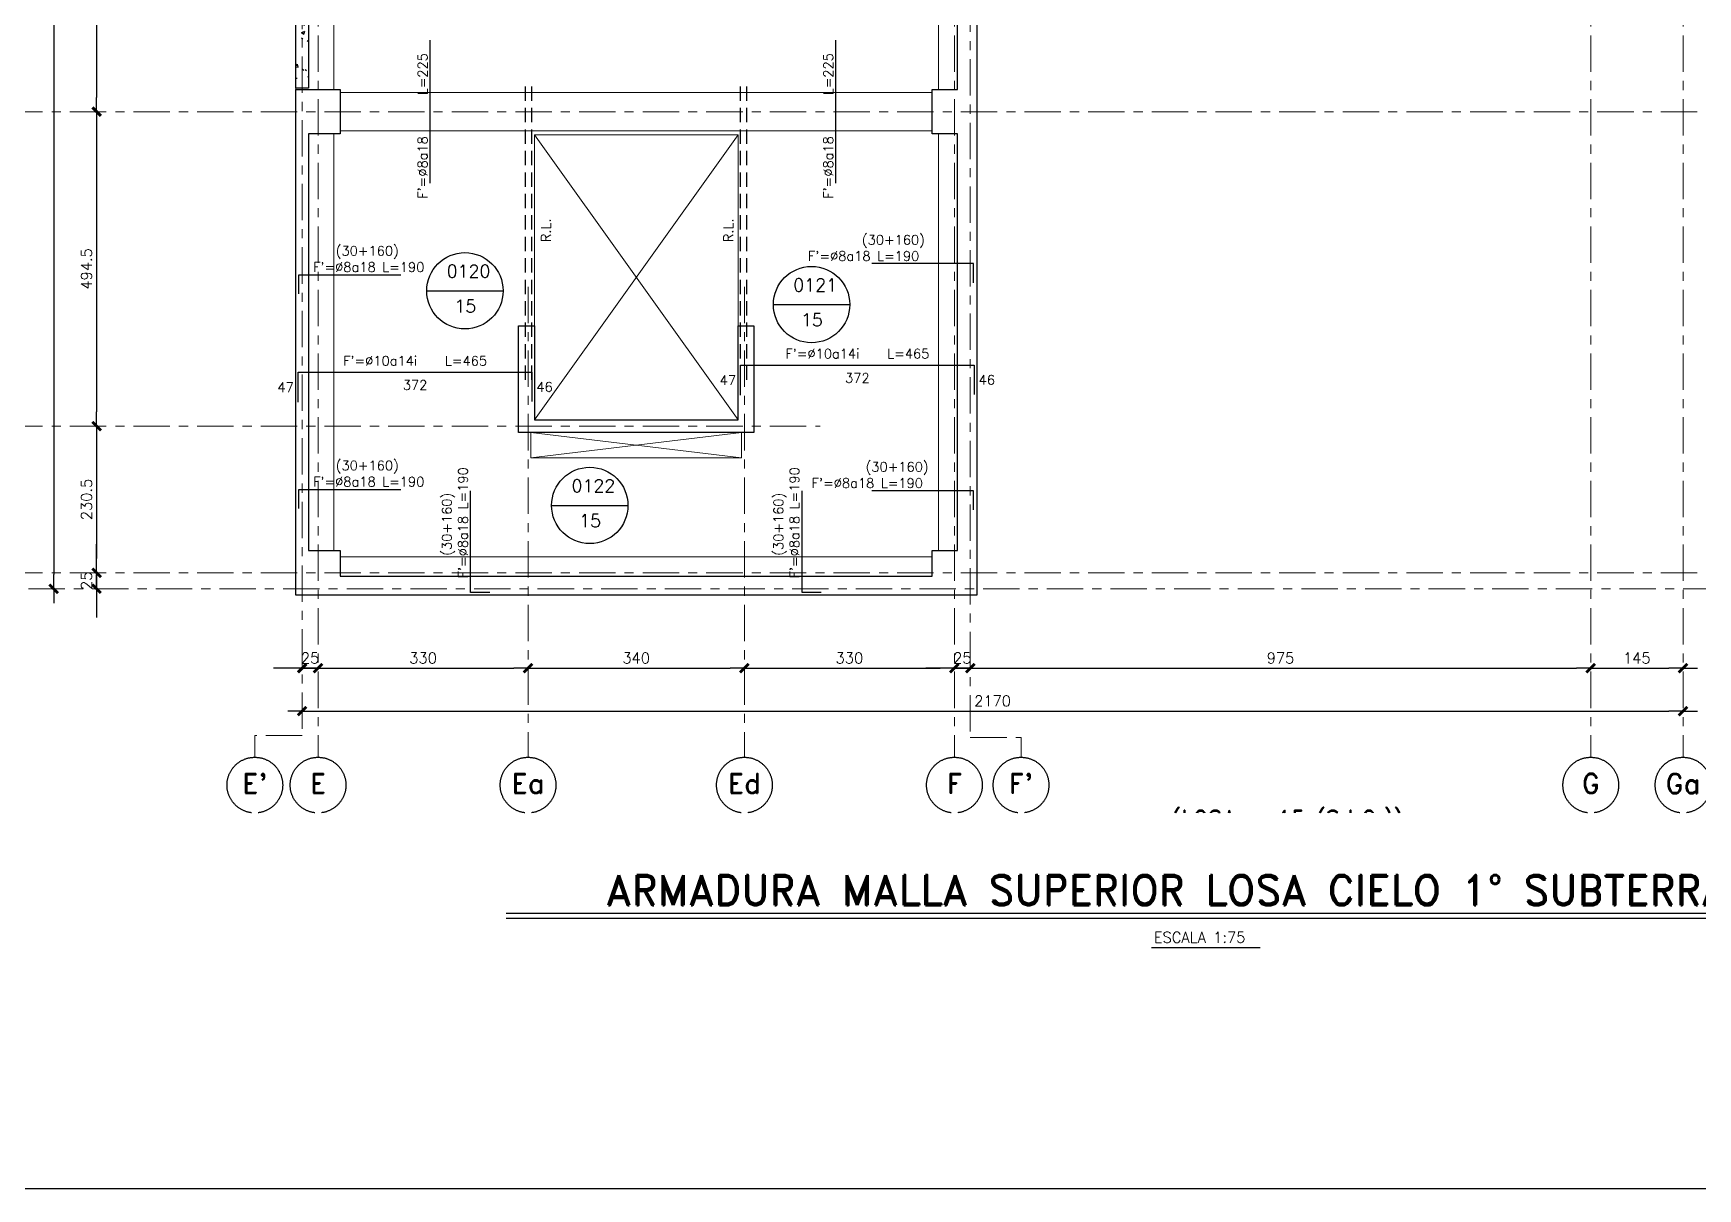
# Model space of a CAD drawing. Extents: x -4 to 6083, y -4 to 8618.
# Drawn here: x 1438 to 4053, y 0 to 1817 of the extents above; entities that cross this region are included whole.
import ezdxf
from ezdxf.enums import TextEntityAlignment as Align
from ezdxf.xclip import XClip

# ---------------------------------------------------------------- set-up
doc = ezdxf.new("R2010")
doc.units = 0
doc.header["$LTSCALE"] = 45
doc.header["$MEASUREMENT"] = 0
doc.header["$XCLIPFRAME"] = 0
for name, pattern in [('2017_67-101$0$Grid Line', [2.2225, 1.27, -0.3175, 0.3175, -0.3175]), ('2017_67-101$0$HIDDEN', [9.525, 6.35, -3.175]), ('DASHED', [0.75, 0.5, -0.25])]:
    doc.linetypes.add(name, pattern=pattern)
doc.layers.get('0').update_dxf_attribs({"linetype": 'CONTINUOUS'})
for name, color, linetype in [('2017_67-101$0$RLA-COTAS', 2, 'CONTINUOUS'), ('2017_67-101$0$RLA-HATCH2', 1, '2017_67-101$0$HIDDEN'), ('2017_67-101$0$RLA-MURO DILATADO', 3, 'CONTINUOUS'), ('fe', 7, 'CONTINUOUS'), ('RLA-FE', 7, 'CONTINUOUS'), ('RLA-FORMATO', 7, 'CONTINUOUS'), ('RLA-LOSAS', 3, 'CONTINUOUS'), ('RLA-TEXTOS-SM', 3, 'CONTINUOUS'), ('RLA-TEXTOS2', 6, 'CONTINUOUS'), ('TEXTOS-SM', 3, 'CONTINUOUS'), ('TEXTOS50A', 3, 'CONTINUOUS')]:
    doc.layers.add(name, color=color, linetype=linetype)
for name, color, linetype, lineweight in [('2017_67-101$0$RLE-EJE', 3, 'CONTINUOUS', 25), ('2017_67-101$0$RLE-EJES', 1, '2017_67-101$0$Grid Line', 9), ('2017_67-101$0$RLE-LOSA', 3, 'CONTINUOUS', 15), ('2017_67-101$0$RLE-MURO', 3, 'CONTINUOUS', 25), ('2017_67-101$0$RLE-VANOS', 1, 'CONTINUOUS', 15), ('2017_67-101$0$RLE-VIGA', 3, 'CONTINUOUS', 15)]:
    doc.layers.add(name, color=color, linetype=linetype, lineweight=lineweight)
doc.styles.add('2017_67-101$0$ROMAND', font='romand', dxfattribs={"height": 31.5})
doc.styles.add('2017_67-101$0$ROMANS', font='ROMANS.shx', dxfattribs={"height": 16.875})
doc.styles.add('ROMAND', font='romand', dxfattribs={"height": 31.5})
doc.styles.add('ROMANS', font='ROMANS.shx', dxfattribs={"height": 16.875})
doc.styles.add('ROMANS0', font='romans.shx')
doc.styles.add('SIETE50', font='ROMAND.SHX', dxfattribs={"height": 31.5})
doc.dimstyles.new('2017_67-101$0$ING-75', dxfattribs={"dimscale": 75, "dimtxt": 0.27, "dimasz": 0.3, "dimexe": 0, "dimexo": 0, "dimgap": 0.1, "dimtad": 1, "dimdec": 1, "dimzin": 12, "dimdsep": 46, "dimtxsty": '2017_67-101$0$ROMANS', "dimblk": '2017_67-101$0$TICK1', "dimblk1": '2017_67-101$0$TICK1', "dimblk2": '2017_67-101$0$TICK1', "dimcen": 0.09, "dimclrd": 2, "dimclre": 1, "dimclrt": 3, "dimadec": 0, "dimazin": 0, "dimtfac": 1, "dimtdec": 0, "dimtix": 1, "dimtmove": 2, "dimatfit": 3, "dimldrblk": '2017_67-101$0$TICK1', "dimfxl": 0, "dimfxlon": 1, "dimtolj": 1, "dimtzin": 0, "dimarcsym": 0})

# ---------------------------------------------------------------- blocks, each defined once
blk = doc.blocks.new('2017_67-101$0$TICK1')
at = {"color": 2}
for points in [[(0, 0), (-1, 0)], [(0, 0), (1, 0)]]:
    blk.add_lwpolyline(points, dxfattribs=at)
at = {"color": 2, "const_width": 0.2}
blk.add_lwpolyline([(-0.3, -0.3), (0.3, 0.3)], dxfattribs=at)
blk = doc.blocks.new('*D33')
at = {"layer": '2017_67-101$0$RLA-COTAS', "color": 2, "lineweight": -2, "transparency": 16777216}
blk.add_line((1058.8, 5332.7), (3183.8, 5332.7), dxfattribs=at)
at = {"layer": '2017_67-101$0$RLA-COTAS', "color": 2, "lineweight": -2, "transparency": 16777216, "xscale": 22.5, "yscale": 22.5, "zscale": 22.5, "rotation": 180}
blk.add_blockref('2017_67-101$0$TICK1', (1036.3, 5332.7), dxfattribs=at)
at = {"layer": '2017_67-101$0$RLA-COTAS', "color": 2, "lineweight": -2, "transparency": 16777216, "xscale": 22.5, "yscale": 22.5, "zscale": 22.5}
blk.add_blockref('2017_67-101$0$TICK1', (3206.3, 5332.7), dxfattribs=at)
at = {"layer": '2017_67-101$0$RLA-COTAS', "color": 3, "transparency": 16777216, "insert": (2121.3, 5348.7), "char_height": 16.88, "attachment_point": 5, "style": '2017_67-101$0$ROMANS'}
blk.add_mtext('\\A1;2170', dxfattribs=at)
blk = doc.blocks.new('*D34')
at = {"layer": '2017_67-101$0$RLA-COTAS', "color": 2, "lineweight": -2, "transparency": 16777216}
for p, q in [((1013.8, 5400.2), (991.3, 5400.2)), ((1036.3, 5400.2), (1061.3, 5400.2)), ((1083.8, 5400.2), (1106.3, 5400.2))]:
    blk.add_line(p, q, dxfattribs=at)
at = {"layer": '2017_67-101$0$RLA-COTAS', "color": 2, "lineweight": -2, "transparency": 16777216, "xscale": 22.5, "yscale": 22.5, "zscale": 22.5}
blk.add_blockref('2017_67-101$0$TICK1', (1036.3, 5400.2), dxfattribs=at)
at = {"layer": '2017_67-101$0$RLA-COTAS', "color": 2, "lineweight": -2, "transparency": 16777216, "xscale": 22.5, "yscale": 22.5, "zscale": 22.5, "rotation": 180}
blk.add_blockref('2017_67-101$0$TICK1', (1061.3, 5400.2), dxfattribs=at)
at = {"layer": '2017_67-101$0$RLA-COTAS', "color": 3, "transparency": 16777216, "insert": (1048.8, 5416.2), "char_height": 16.88, "attachment_point": 5, "style": '2017_67-101$0$ROMANS'}
blk.add_mtext('\\A1;25', dxfattribs=at)
blk = doc.blocks.new('*D35')
at = {"layer": '2017_67-101$0$RLA-COTAS', "color": 2, "lineweight": -2, "transparency": 16777216}
blk.add_line((1083.8, 5400.2), (1368.8, 5400.2), dxfattribs=at)
at = {"layer": '2017_67-101$0$RLA-COTAS', "color": 2, "lineweight": -2, "transparency": 16777216, "xscale": 22.5, "yscale": 22.5, "zscale": 22.5, "rotation": 180}
blk.add_blockref('2017_67-101$0$TICK1', (1061.3, 5400.2), dxfattribs=at)
at = {"layer": '2017_67-101$0$RLA-COTAS', "color": 2, "lineweight": -2, "transparency": 16777216, "xscale": 22.5, "yscale": 22.5, "zscale": 22.5}
blk.add_blockref('2017_67-101$0$TICK1', (1391.3, 5400.2), dxfattribs=at)
at = {"layer": '2017_67-101$0$RLA-COTAS', "color": 3, "transparency": 16777216, "insert": (1226.3, 5416.2), "char_height": 16.88, "attachment_point": 5, "style": '2017_67-101$0$ROMANS'}
blk.add_mtext('\\A1;330', dxfattribs=at)
blk = doc.blocks.new('*D36')
at = {"layer": '2017_67-101$0$RLA-COTAS', "color": 2, "lineweight": -2, "transparency": 16777216}
blk.add_line((1413.8, 5400.2), (1708.8, 5400.2), dxfattribs=at)
at = {"layer": '2017_67-101$0$RLA-COTAS', "color": 2, "lineweight": -2, "transparency": 16777216, "xscale": 22.5, "yscale": 22.5, "zscale": 22.5, "rotation": 180}
blk.add_blockref('2017_67-101$0$TICK1', (1391.3, 5400.2), dxfattribs=at)
at = {"layer": '2017_67-101$0$RLA-COTAS', "color": 2, "lineweight": -2, "transparency": 16777216, "xscale": 22.5, "yscale": 22.5, "zscale": 22.5}
blk.add_blockref('2017_67-101$0$TICK1', (1731.3, 5400.2), dxfattribs=at)
at = {"layer": '2017_67-101$0$RLA-COTAS', "color": 3, "transparency": 16777216, "insert": (1561.3, 5416.2), "char_height": 16.88, "attachment_point": 5, "style": '2017_67-101$0$ROMANS'}
blk.add_mtext('\\A1;340', dxfattribs=at)
blk = doc.blocks.new('*D37')
at = {"layer": '2017_67-101$0$RLA-COTAS', "color": 2, "lineweight": -2, "transparency": 16777216}
blk.add_line((1753.8, 5400.2), (2038.8, 5400.2), dxfattribs=at)
at = {"layer": '2017_67-101$0$RLA-COTAS', "color": 2, "lineweight": -2, "transparency": 16777216, "xscale": 22.5, "yscale": 22.5, "zscale": 22.5, "rotation": 180}
blk.add_blockref('2017_67-101$0$TICK1', (1731.3, 5400.2), dxfattribs=at)
at = {"layer": '2017_67-101$0$RLA-COTAS', "color": 2, "lineweight": -2, "transparency": 16777216, "xscale": 22.5, "yscale": 22.5, "zscale": 22.5}
blk.add_blockref('2017_67-101$0$TICK1', (2061.3, 5400.2), dxfattribs=at)
at = {"layer": '2017_67-101$0$RLA-COTAS', "color": 3, "transparency": 16777216, "insert": (1896.3, 5416.2), "char_height": 16.88, "attachment_point": 5, "style": '2017_67-101$0$ROMANS'}
blk.add_mtext('\\A1;330', dxfattribs=at)
blk = doc.blocks.new('*D38')
at = {"layer": '2017_67-101$0$RLA-COTAS', "color": 2, "lineweight": -2, "transparency": 16777216}
for p, q in [((2038.8, 5400.2), (2016.3, 5400.2)), ((2061.3, 5400.2), (2086.3, 5400.2)), ((2108.8, 5400.2), (2131.3, 5400.2))]:
    blk.add_line(p, q, dxfattribs=at)
at = {"layer": '2017_67-101$0$RLA-COTAS', "color": 2, "lineweight": -2, "transparency": 16777216, "xscale": 22.5, "yscale": 22.5, "zscale": 22.5}
blk.add_blockref('2017_67-101$0$TICK1', (2061.3, 5400.2), dxfattribs=at)
at = {"layer": '2017_67-101$0$RLA-COTAS', "color": 2, "lineweight": -2, "transparency": 16777216, "xscale": 22.5, "yscale": 22.5, "zscale": 22.5, "rotation": 180}
blk.add_blockref('2017_67-101$0$TICK1', (2086.3, 5400.2), dxfattribs=at)
at = {"layer": '2017_67-101$0$RLA-COTAS', "color": 3, "transparency": 16777216, "insert": (2073.8, 5416.2), "char_height": 16.88, "attachment_point": 5, "style": '2017_67-101$0$ROMANS'}
blk.add_mtext('\\A1;25', dxfattribs=at)
blk = doc.blocks.new('*D39')
at = {"layer": '2017_67-101$0$RLA-COTAS', "color": 2, "lineweight": -2, "transparency": 16777216}
blk.add_line((2108.8, 5400.2), (3038.8, 5400.2), dxfattribs=at)
at = {"layer": '2017_67-101$0$RLA-COTAS', "color": 2, "lineweight": -2, "transparency": 16777216, "xscale": 22.5, "yscale": 22.5, "zscale": 22.5, "rotation": 180}
blk.add_blockref('2017_67-101$0$TICK1', (2086.3, 5400.2), dxfattribs=at)
at = {"layer": '2017_67-101$0$RLA-COTAS', "color": 2, "lineweight": -2, "transparency": 16777216, "xscale": 22.5, "yscale": 22.5, "zscale": 22.5}
blk.add_blockref('2017_67-101$0$TICK1', (3061.3, 5400.2), dxfattribs=at)
at = {"layer": '2017_67-101$0$RLA-COTAS', "color": 3, "transparency": 16777216, "insert": (2573.8, 5416.2), "char_height": 16.88, "attachment_point": 5, "style": '2017_67-101$0$ROMANS'}
blk.add_mtext('\\A1;975', dxfattribs=at)
blk = doc.blocks.new('*D40')
at = {"layer": '2017_67-101$0$RLA-COTAS', "color": 2, "lineweight": -2, "transparency": 16777216}
blk.add_line((3083.8, 5400.2), (3183.8, 5400.2), dxfattribs=at)
at = {"layer": '2017_67-101$0$RLA-COTAS', "color": 2, "lineweight": -2, "transparency": 16777216, "xscale": 22.5, "yscale": 22.5, "zscale": 22.5, "rotation": 180}
blk.add_blockref('2017_67-101$0$TICK1', (3061.3, 5400.2), dxfattribs=at)
at = {"layer": '2017_67-101$0$RLA-COTAS', "color": 2, "lineweight": -2, "transparency": 16777216, "xscale": 22.5, "yscale": 22.5, "zscale": 22.5}
blk.add_blockref('2017_67-101$0$TICK1', (3206.3, 5400.2), dxfattribs=at)
at = {"layer": '2017_67-101$0$RLA-COTAS', "color": 3, "transparency": 16777216, "insert": (3133.8, 5416.2), "char_height": 16.88, "attachment_point": 5, "style": '2017_67-101$0$ROMANS'}
blk.add_mtext('\\A1;145', dxfattribs=at)
blk = doc.blocks.new('*D41')
at = {"layer": '2017_67-101$0$RLA-COTAS', "color": 2, "lineweight": -2, "transparency": 16777216}
blk.add_line((645.9, 8214.6), (645.9, 5547.6), dxfattribs=at)
at = {"layer": '2017_67-101$0$RLA-COTAS', "color": 2, "lineweight": -2, "transparency": 16777216, "xscale": 22.5, "yscale": 22.5, "zscale": 22.5}
for p, rotation in [((645.9, 8237.1), 90), ((645.9, 5525.1), 270)]:
    blk.add_blockref('2017_67-101$0$TICK1', p, dxfattribs=dict(at, rotation=rotation))
at = {"layer": '2017_67-101$0$RLA-COTAS', "color": 3, "transparency": 16777216, "insert": (629.9, 6881.1), "char_height": 16.88, "attachment_point": 5, "rotation": 90, "style": '2017_67-101$0$ROMANS'}
blk.add_mtext('\\A1;2712', dxfattribs=at)
blk = doc.blocks.new('*D47')
at = {"layer": '2017_67-101$0$RLA-COTAS', "color": 2, "lineweight": -2, "transparency": 16777216}
blk.add_line((713.4, 6752.6), (713.4, 6297.7), dxfattribs=at)
at = {"layer": '2017_67-101$0$RLA-COTAS', "color": 2, "lineweight": -2, "transparency": 16777216, "xscale": 22.5, "yscale": 22.5, "zscale": 22.5}
for p, rotation in [((713.4, 6775.1), 90), ((713.4, 6275.2), 270)]:
    blk.add_blockref('2017_67-101$0$TICK1', p, dxfattribs=dict(at, rotation=rotation))
at = {"layer": '2017_67-101$0$RLA-COTAS', "color": 3, "transparency": 16777216, "insert": (697.4, 6525.1), "char_height": 16.88, "attachment_point": 5, "rotation": 90, "style": '2017_67-101$0$ROMANS'}
blk.add_mtext('\\A1;500', dxfattribs=at)
blk = doc.blocks.new('*D48')
at = {"layer": '2017_67-101$0$RLA-COTAS', "color": 2, "lineweight": -2, "transparency": 16777216}
blk.add_line((713.4, 6252.7), (713.4, 5803.1), dxfattribs=at)
at = {"layer": '2017_67-101$0$RLA-COTAS', "color": 2, "lineweight": -2, "transparency": 16777216, "xscale": 22.5, "yscale": 22.5, "zscale": 22.5}
for p, rotation in [((713.4, 6275.2), 90), ((713.4, 5780.6), 270)]:
    blk.add_blockref('2017_67-101$0$TICK1', p, dxfattribs=dict(at, rotation=rotation))
at = {"layer": '2017_67-101$0$RLA-COTAS', "color": 3, "transparency": 16777216, "insert": (697.4, 6027.9), "char_height": 16.88, "attachment_point": 5, "rotation": 90, "style": '2017_67-101$0$ROMANS'}
blk.add_mtext('\\A1;494.5', dxfattribs=at)
blk = doc.blocks.new('*D49')
at = {"layer": '2017_67-101$0$RLA-COTAS', "color": 2, "lineweight": -2, "transparency": 16777216}
blk.add_line((713.4, 5758.1), (713.4, 5572.6), dxfattribs=at)
at = {"layer": '2017_67-101$0$RLA-COTAS', "color": 2, "lineweight": -2, "transparency": 16777216, "xscale": 22.5, "yscale": 22.5, "zscale": 22.5}
for p, rotation in [((713.4, 5780.6), 90), ((713.4, 5550.1), 270)]:
    blk.add_blockref('2017_67-101$0$TICK1', p, dxfattribs=dict(at, rotation=rotation))
at = {"layer": '2017_67-101$0$RLA-COTAS', "color": 3, "transparency": 16777216, "insert": (697.4, 5665.4), "char_height": 16.88, "attachment_point": 5, "rotation": 90, "style": '2017_67-101$0$ROMANS'}
blk.add_mtext('\\A1;230.5', dxfattribs=at)
blk = doc.blocks.new('*D50')
at = {"layer": '2017_67-101$0$RLA-COTAS', "color": 2, "lineweight": -2, "transparency": 16777216}
for p, q in [((713.4, 5572.6), (713.4, 5595.1)), ((713.4, 5550.1), (713.4, 5525.1)), ((713.4, 5502.6), (713.4, 5480.1))]:
    blk.add_line(p, q, dxfattribs=at)
at = {"layer": '2017_67-101$0$RLA-COTAS', "color": 2, "lineweight": -2, "transparency": 16777216, "xscale": 22.5, "yscale": 22.5, "zscale": 22.5}
for p, rotation in [((713.4, 5550.1), 270), ((713.4, 5525.1), 90)]:
    blk.add_blockref('2017_67-101$0$TICK1', p, dxfattribs=dict(at, rotation=rotation))
at = {"layer": '2017_67-101$0$RLA-COTAS', "color": 3, "transparency": 16777216, "insert": (697.4, 5537.6), "char_height": 16.88, "attachment_point": 5, "rotation": 90, "style": '2017_67-101$0$ROMANS'}
blk.add_mtext('\\A1;25', dxfattribs=at)
blk = doc.blocks.new('2017_67-101')
at = {"layer": '2017_67-101$0$RLA-HATCH2'}
h = blk.add_hatch(dxfattribs=at)
h.set_pattern_fill('FP_2', color=256, style=0, pattern_type=2)
h.set_pattern_definition([(50, (3455.84, 6754.953), (54.65545, -4.7815), [5.715, -62.865]), (355, (3455.84, 6754.95), (-10.5728, 57.3166), [4.572, -50.292]), (100.451, (3460.397, 6754.555), (44.0828, 52.5349), [4.857, -53.427]), (46.184, (3455.84, 6770.19), (81.3237, -12.613), [8.572, -94.297]), (96.636, (3462.62, 6769.14), (71.2212, 74.2287), [7.286, -80.141]), (351.184, (3455.84, 6770.19), (71.2217, 74.2274), [6.858, -75.438]), (21, (3463.46, 6766.383), (45.4846, -30.6795), [5.715, -62.865]), (326, (3463.46, 6766.38), (18.5405, 55.256), [4.572, -50.292]), (71.451, (3467.25, 6763.826), (64.0251, 24.5763), [4.857, -53.427]), (37.5, (3455.842, 6754.953), (0.9261, 25.36672), [2.515, -47.168, 2.515, -48.539, -50.483]), (37.5, (3455.842, 6754.953), (0.9261, 25.36672), [-100.736, 2.515, -47.968]), (7.5, (3455.842, 6754.953), (20.04558, 30.0546), [2.515, -26.594, 2.515, -46.025, -19.24]), (7.5, (3455.842, 6754.953), (20.04558, 30.0546), [-77.648, 2.515, -16.726]), (327.5, (3438.85, 6754.953), (40.67682, -1.71882), [2.515, -16.535, 2.515, -56.921, -78.867]), (327.5, (3438.85, 6754.953), (40.67682, -1.71882), [-78.486, 2.515, -76.352]), (317.5, (3431.23, 6754.953), (44.4383, 7.62794), [2.515, -22.25, 2.515, -36.957, -56.007]), (317.5, (3431.23, 6754.953), (44.4383, 7.62794), [-64.237, 2.515, -53.492])])
h.paths.add_polyline_path([(1046.32, 6312.15), (1046.32, 6548.14), (1026.32, 6548.14), (1026.32, 6312.15)], flags=0)
at = {"layer": '2017_67-101$0$RLA-MURO DILATADO'}
for p, q in [((1026.32, 6312.15), (1026.32, 6548.14)), ((1046.32, 6548.14), (1046.32, 6312.15)), ((1046.32, 6312.15), (1026.32, 6312.15))]:
    blk.add_line(p, q, dxfattribs=at)
at = {"layer": '2017_67-101$0$RLE-EJE'}
for centre in [(961.99, 5216.39), (1061.32, 5216.39), (1391.32, 5216.39), (1731.32, 5216.39), (2061.32, 5216.39), (2166.03, 5216.39), (3061.32, 5216.39), (3206.32, 5216.39)]:
    blk.add_circle(centre, 43.75, dxfattribs=at)
at = {"layer": '2017_67-101$0$RLE-EJES'}
for p, q in [((1061.32, 8495.14), (1061.32, 5260.14)), ((2061.32, 8495.14), (2061.32, 5260.14)), ((3061.32, 8495.14), (3061.32, 5260.14)), ((3206.32, 8495.14), (3206.32, 5260.14)), ((1036.32, 8462.19), (1036.32, 5294.59)), ((2086.32, 7257.8), (2086.32, 5291.38)), ((571.32, 6275.15), (3888.7, 6275.15)), ((1391.32, 5999.89), (1391.32, 5260.14)), ((1731.32, 5999.89), (1731.32, 5260.14)), ((571.32, 5780.64), (1850.14, 5780.64)), ((571.32, 5550.14), (3888.7, 5550.14)), ((606.29, 5525.14), (3847.83, 5525.14)), ((1036.32, 5294.59), (961.99, 5294.59)), ((961.99, 5294.59), (961.99, 5260.14)), ((2086.32, 5291.38), (2166.03, 5291.38)), ((2166.03, 5291.38), (2166.03, 5260.14))]:
    blk.add_line(p, q, dxfattribs=at)
at = {"layer": '2017_67-101$0$RLE-LOSA'}
for p, q in [((1721.32, 6238.52), (1401.32, 6238.52)), ((1401.32, 6238.52), (1401.32, 5938.52)), ((1721.32, 5938.52), (1721.32, 6238.52))]:
    blk.add_line(p, q, dxfattribs=at)
blk.add_lwpolyline([(1395.82, 5770.64), (1726.82, 5770.64), (1726.82, 5730.69), (1395.82, 5730.69)], close=True, dxfattribs=at)
at = {"layer": '2017_67-101$0$RLE-MURO'}
for p, q in [((2066.32, 6310.15), (2066.32, 7130.15)), ((2096.32, 7130.15), (2096.32, 6310.15)), ((1026.32, 6310.15), (1096.32, 6310.15)), ((1026.32, 6240.15), (1026.32, 6310.15)), ((1096.32, 6310.15), (1096.32, 6240.15)), ((2026.32, 6310.15), (2066.32, 6310.15)), ((2026.32, 6240.15), (2026.32, 6310.15)), ((2096.32, 6310.15), (2096.32, 6240.15)), ((1026.32, 5585.14), (1026.32, 6240.15)), ((1096.32, 6240.15), (1046.32, 6240.15)), ((1046.32, 6240.15), (1046.32, 5585.14)), ((2066.32, 6240.15), (2026.32, 6240.15)), ((2066.32, 5585.14), (2066.32, 6240.15)), ((2096.32, 6240.15), (2096.32, 5585.14)), ((1376.32, 5770.64), (1376.32, 5938.52)), ((1376.32, 5938.52), (1401.32, 5938.52)), ((1401.32, 5938.52), (1401.32, 5790.64)), ((1721.32, 5790.64), (1721.32, 5938.52)), ((1721.32, 5938.52), (1746.32, 5938.52)), ((1746.32, 5938.52), (1746.32, 5770.64)), ((1401.32, 5790.64), (1721.32, 5790.64)), ((1746.32, 5770.64), (1376.32, 5770.64)), ((1026.32, 5515.14), (1026.32, 5585.14)), ((1046.32, 5585.14), (1096.32, 5585.14)), ((1096.32, 5585.14), (1096.32, 5545.14)), ((2026.32, 5585.14), (2066.32, 5585.14)), ((2026.32, 5545.14), (2026.32, 5585.14)), ((2096.32, 5585.14), (2096.32, 5515.14)), ((1096.32, 5545.14), (2026.32, 5545.14)), ((1096.32, 5515.14), (1026.32, 5515.14)), ((2026.32, 5515.14), (1096.32, 5515.14)), ((2096.32, 5515.14), (2026.32, 5515.14))]:
    blk.add_line(p, q, dxfattribs=at)
at = {"layer": '2017_67-101$0$RLE-VANOS'}
for p, q in [((1401.32, 5790.64), (1721.32, 6238.52)), ((1401.32, 6238.52), (1721.32, 5790.64)), ((1395.82, 5770.64), (1726.82, 5730.69)), ((1395.82, 5730.69), (1726.82, 5770.64))]:
    blk.add_line(p, q, dxfattribs=at)
at = {"layer": '2017_67-101$0$RLE-VIGA'}
for p, q in [((1086.32, 7130.15), (1086.32, 6310.15)), ((2036.32, 7130.15), (2036.32, 6310.15)), ((1026.32, 6312.15), (1026.32, 6310.15)), ((1096.32, 6305.15), (2026.32, 6305.15)), ((1086.32, 6240.15), (1086.32, 5585.14)), ((1096.32, 6245.15), (2026.32, 6245.15)), ((2036.32, 6240.15), (2036.32, 5585.14)), ((1096.32, 5575.15), (2026.32, 5575.15))]:
    blk.add_line(p, q, dxfattribs=at)
at = {"color": 3, "style": '2017_67-101$0$ROMAND'}
blk.add_text('(LOSA e=15 (S.I.C.))', height=25.5, dxfattribs=at).set_placement((2584.45, 5151.28), align=Align.CENTER)
at = {"layer": '2017_67-101$0$RLE-EJE', "color": 5, "char_height": 31.25, "width": 1, "attachment_point": 2, "line_spacing_factor": 0.941778, "style": '2017_67-101$0$ROMAND'}
for s, insert in [("E'", (962, 5234.7)), ('E', (1061.33, 5234.7)), ('Ea', (1391.33, 5234.7)), ('Ed', (1731.33, 5234.7)), ('F', (2061.33, 5234.7)), ("F'", (2166.04, 5234.7)), ('G', (3061.33, 5234.7)), ('Ga', (3206.31, 5234.32))]:
    blk.add_mtext(s, dxfattribs=dict(at, insert=insert))
at = {"layer": '2017_67-101$0$RLA-COTAS'}
for base, p1, p2, picture, middle in [((645.86, 5525.14), (653.36, 8237.14), (653.36, 5525.14), '*D41', (629.92, 6881.14)), ((713.36, 6275.15), (720.86, 6775.14), (720.86, 6275.15), '*D47', (697.42, 6525.14)), ((713.36, 5780.64), (720.86, 6275.15), (720.86, 5780.64), '*D48', (697.42, 6027.9)), ((713.36, 5550.14), (720.86, 5780.64), (720.86, 5550.14), '*D49', (697.42, 5665.39)), ((713.36, 5525.14), (720.86, 5550.14), (720.86, 5525.14), '*D50', (697.42, 5537.64))]:
    dim = blk.add_linear_dim(base=base, p1=p1, p2=p2, angle=90, dimstyle='2017_67-101$0$ING-75', override={"dimexe": 0, "dimexo": 0, "dimdec": 1, "dimfxl": 0, "dimfxlon": 1}, dxfattribs=at)
    dim.commit()
    dim.dimension.update_dxf_attribs({"geometry": picture, "text_midpoint": middle})
for base, p1, p2, picture, middle in [((1061.32, 5400.22), (1036.32, 5407.72), (1061.32, 5407.72), '*D34', (1048.82, 5416.15)), ((1391.32, 5400.22), (1061.32, 5407.72), (1391.32, 5407.72), '*D35', (1226.32, 5416.15)), ((1731.32, 5400.22), (1391.32, 5407.72), (1731.32, 5407.72), '*D36', (1561.32, 5416.15)), ((2061.32, 5400.22), (1731.32, 5407.72), (2061.32, 5407.72), '*D37', (1896.32, 5416.15)), ((2086.32, 5400.22), (2061.32, 5407.72), (2086.32, 5407.72), '*D38', (2073.82, 5416.15)), ((3061.32, 5400.22), (2086.32, 5407.72), (3061.32, 5407.72), '*D39', (2573.82, 5416.15)), ((3206.32, 5400.22), (3061.32, 5407.72), (3206.32, 5407.72), '*D40', (3133.82, 5416.15)), ((3206.32, 5332.72), (1036.32, 5340.22), (3206.32, 5340.22), '*D33', (2121.32, 5348.65))]:
    dim = blk.add_linear_dim(base=base, p1=p1, p2=p2, dimstyle='2017_67-101$0$ING-75', override={"dimexe": 0, "dimexo": 0, "dimdec": 1, "dimfxl": 0, "dimfxlon": 1}, dxfattribs=at)
    dim.commit()
    dim.dimension.update_dxf_attribs({"geometry": picture, "text_midpoint": middle})

msp = doc.modelspace()

# ---------------------------------------------------------------- linework, layer by layer
at = {"layer": 'fe', "color": 4, "linetype": 'DASHED'}
for points in [[(2211.1, 1271.7), (2211.1, 1741.7)], [(2221.1, 1271.7), (2221.1, 1741.7)], [(2549.1, 1271.7), (2549.1, 1741.7)], [(2559.1, 1271.7), (2559.1, 1741.7)]]:
    msp.add_lwpolyline(points, dxfattribs=at)
at = {"layer": 'fe'}
for points in [[(1854.1, 1236.6), (1854.1, 1283.6), (2221.1, 1283.6), (2221.1, 1237.6)], [(2549.1, 1247.7), (2549.1, 1294.7), (2916.1, 1294.7), (2916.1, 1248.7)]]:
    msp.add_lwpolyline(points, dxfattribs=at)
at = {"layer": 'RLA-FE'}
for points in [[(2061.4, 1580.9), (2061.4, 1805.9)], [(2698.9, 1580.9), (2698.9, 1805.9)], [(2915.1, 1424.4), (2915.1, 1454.4), (2755.1, 1454.4)], [(1855.1, 1407), (1855.1, 1437), (2015.1, 1437)], [(1855.1, 1069.6), (1855.1, 1099.6), (2015.1, 1099.6)], [(2154.9, 937.3), (2124.9, 937.3), (2124.9, 1097.3)], [(2675.9, 937.3), (2645.9, 937.3), (2645.9, 1097.3)], [(2915.1, 1067.4), (2915.1, 1097.4), (2755.1, 1097.4)]]:
    msp.add_lwpolyline(points, dxfattribs=at)
at = {"layer": 'RLA-FORMATO', "color": 6, "linetype": 'Continuous'}
msp.add_line((6082.5, 0), (0, 0), dxfattribs=at)
at = {"layer": 'RLA-LOSAS'}
for p, q in [((2055.9, 1411.7), (2175.9, 1411.7)), ((2600.6, 1390.1), (2720.6, 1390.1)), ((2252.1, 1074.3), (2372.1, 1074.3))]:
    msp.add_line(p, q, dxfattribs=at)
for centre in [(2115.9, 1411.7), (2660.6, 1390.1), (2312.1, 1074.3)]:
    msp.add_circle(centre, 60, dxfattribs=at)
at = {"layer": 'RLA-TEXTOS2', "color": 6}
for p, q in [((2180.6, 433), (4375.2, 433)), ((2180.6, 425.5), (4375.2, 425.5))]:
    msp.add_line(p, q, dxfattribs=at)
at = {"layer": 'RLA-TEXTOS2', "color": 3}
msp.add_line((3194.6, 379.4), (3365.7, 379.4), dxfattribs=at)

# ---------------------------------------------------------------- block references
ref = msp.add_blockref('2017_67-101', (823.8, -4581.8))
XClip(ref).set_block_clipping_path([(363.0141845847, 5172.9563202759), (4138.5012184707, 8594.4332992691)])

# ---------------------------------------------------------------- texts
at = {"layer": 'fe', "color": 4, "linetype": 'DASHED', "style": 'ROMANS0'}
for p in [(2250.7, 1506.7), (2537.5, 1506.7)]:
    msp.add_text('R.L.', height=15, rotation=90, dxfattribs=at).set_placement(p, align=Align.CENTER)
at = {"layer": 'RLA-LOSAS', "char_height": 20, "width": 1, "attachment_point": 2, "line_spacing_factor": 0.941778, "style": 'ROMAND'}
for s, insert in [('0120', (2121.6, 1452.5)), ('0121', (2666.3, 1430.9)), ('15', (2116.5, 1397.7)), ('15', (2661.2, 1376.1)), ('0122', (2317.8, 1115.1)), ('15', (2312.7, 1060.3))]:
    msp.add_mtext(s, dxfattribs=dict(at, insert=insert))
at = {"layer": 'RLA-TEXTOS-SM', "style": 'ROMANS0'}
for p in [(2061.4, 1670.9), (2698.9, 1670.9)]:
    msp.add_text("F'=%%C8a18     L=225", height=15, rotation=90, dxfattribs=at).set_placement(p, align=Align.BOTTOM_CENTER)
for s, p in [('(30+160)', (2739.8, 1479.8)), ('(30+160)', (1913, 1462.5)), ("F'=%%C8a18 L=190", (2655, 1454.4)), ("F'=%%C8a18 L=190", (1877.3, 1437)), ('(30+160)', (1913, 1125)), ('(30+160)', (2745.6, 1122.9)), ("F'=%%C8a18 L=190", (1877.3, 1099.6)), ("F'=%%C8a18 L=190", (2660.8, 1097.4))]:
    msp.add_text(s, height=15, dxfattribs=at).set_placement(p, align=Align.BOTTOM_LEFT)
for s, p in [("F'=%%C8a18 L=190", (2124.9, 959.5)), ("F'=%%C8a18 L=190", (2645.9, 959.5)), ('(30+160)', (2099.4, 995.2)), ('(30+160)', (2620.5, 995.2))]:
    msp.add_text(s, height=15, rotation=90, dxfattribs=at).set_placement(p, align=Align.BOTTOM_LEFT)
at = {"layer": 'RLA-TEXTOS2', "color": 6, "style": 'SIETE50'}
msp.add_text('ARMADURA MALLA SUPERIOR LOSA CIELO 1° SUBTERRANEO', height=47.25, dxfattribs=at).set_placement((3282.3, 445.9), align=Align.CENTER)
at = {"layer": 'RLA-TEXTOS2', "color": 3, "style": 'ROMANS'}
msp.add_text('ESCALA 1:75', height=16.875, dxfattribs=at).set_placement((3198.5, 386.8))
at = {"layer": 'TEXTOS-SM', "style": 'ROMANS0'}
for p in [(2037.6, 1294.2), (2732.6, 1305.4)]:
    msp.add_text("F'=%%C10a14i   L=465", height=15, dxfattribs=at).set_placement(p, align=Align.CENTER)
at = {"layer": 'TEXTOS50A', "style": 'ROMANS0'}
for s, p in [('372', (2732.6, 1274.7)), ('47', (1834.1, 1260.1)), ('372', (2037.6, 1263.6)), ('46', (2241.1, 1260.6)), ('47', (2529.1, 1271.2)), ('46', (2936.1, 1271.7))]:
    msp.add_text(s, height=15, dxfattribs=at).set_placement(p, align=Align.MIDDLE)

doc.saveas('drawing.dxf')
